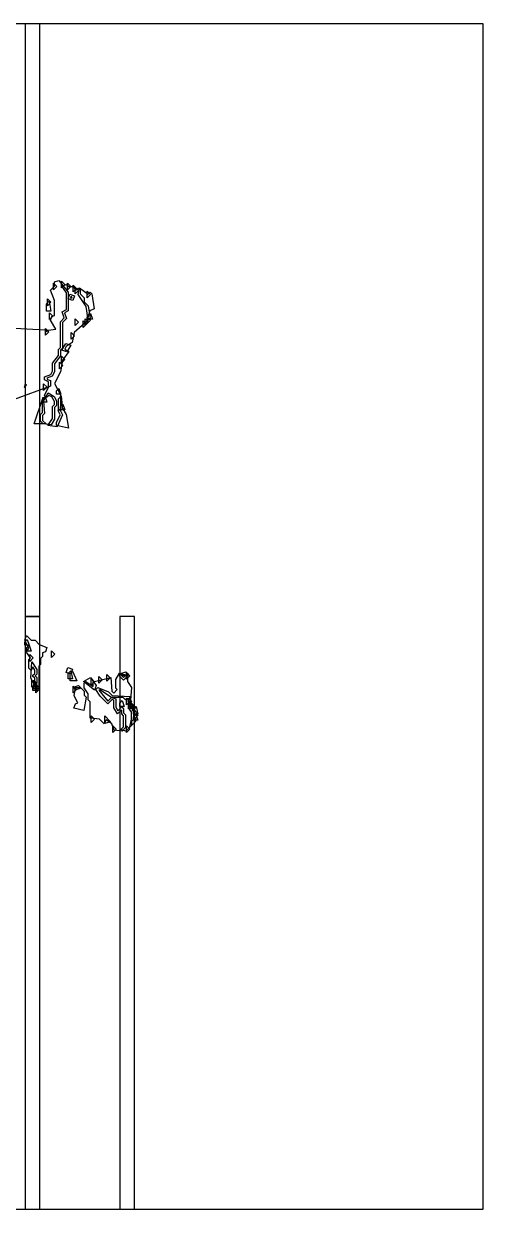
# Model space of a CAD drawing. Header units: millimetres. Extents: x 0 to 289, y 0 to 289.
# Drawn here: x 177.1 to 289.1, y 0 to 289.1 of the extents above; entities that cross this region are included whole.
import ezdxf

# ---------------------------------------------------------------- set-up
doc = ezdxf.new("R2010")
doc.units = ezdxf.units.MM
for name, color, linetype in [('CUT_OUTLINE', 5, 'Continuous'), ('CUT_SLOT', 1, 'Continuous'), ('ENG_D', 3, 'Continuous'), ('ENG_K', 2, 'Continuous'), ('ENG_L', 4, 'Continuous')]:
    doc.layers.add(name, color=color, linetype=linetype)

msp = doc.modelspace()

# ---------------------------------------------------------------- linework, layer by layer
at = {"layer": 'CUT_OUTLINE'}
msp.add_lwpolyline([(0, 0), (289.14, 0), (289.14, 289.14), (0, 289.14), (0, 0)], close=True, dxfattribs=at)
at = {"layer": 'CUT_SLOT'}
for points in [[(177.43, 144.57), (180.99, 144.57), (180.99, 289.14), (177.43, 289.14), (177.43, 144.57)], [(177.43, 0), (180.99, 0), (180.99, 144.57), (177.43, 144.57), (177.43, 0)], [(200.52, 0), (204.09, 0), (204.09, 144.57), (200.52, 144.57), (200.52, 0)]]:
    msp.add_lwpolyline(points, close=True, dxfattribs=at)
at = {"layer": 'ENG_D'}
for points in [[(186.36, 225.17), (187.52, 225.56), (188.04, 225.04), (189, 225.04), (189.87, 224.18), (190.35, 224.66), (190.83, 224.18), (190.83, 223.22), (191.79, 222.25), (191.79, 221.29), (192.74, 220.34), (193.26, 217.24), (189.36, 213.83), (188.88, 211.41), (187.4, 210.42), (187.06, 209.73), (188.06, 209.23), (186.48, 207.12), (186, 204.25), (184.59, 201.43), (186.01, 198.6), (186.01, 194.74), (186.52, 193.73), (185.19, 190.81), (182.95, 191.13), (184.08, 192.83), (184.08, 195.75), (184.57, 196.23), (184.57, 197.03), (183.91, 198.12), (183.17, 198.49), (182.64, 197.96), (182.1, 198.49), (183.12, 200.52), (183.12, 201.76), (182.16, 202.25), (182.16, 203.05), (183.67, 203.56), (184.08, 204.38), (184.08, 206.33), (185.53, 208.26), (185.53, 209.72), (186.01, 210.21), (186.01, 216.47), (186.94, 217.4), (186.44, 218.9), (187.46, 219.41), (187.46, 223.53), (186.36, 225.17)], [(184.32, 224.22), (184.32, 225.87), (185.15, 225.04), (184.32, 224.22)], [(186.25, 224.7), (186.25, 226.35), (187.07, 225.53), (186.25, 224.7)], [(192.52, 223.94), (193.34, 223.12), (192.52, 222.29), (192.52, 223.94)], [(183.7, 221.19), (182.88, 220.37), (182.88, 222.01), (183.7, 221.19)], [(188.57, 222.22), (188.84, 222.31), (188.75, 222.57), (188.48, 222.48), (188.57, 222.22)], [(182.4, 213.14), (182.4, 214.78), (183.22, 213.96), (182.4, 213.14)], [(182.74, 200.47), (181.92, 199.65), (181.92, 201.29), (182.74, 200.47)], [(182.5, 191.55), (179.65, 191.55), (181.81, 198.02), (182.17, 194.11), (181.67, 193.62), (181.67, 192.38), (182.5, 191.55)], [(182.26, 198.26), (182.73, 196.85), (181.67, 196.85), (181.67, 197.68), (182.26, 198.26)], [(187.07, 194.93), (186.01, 194.93), (186.01, 195.75), (186.6, 196.34), (187.07, 194.93)], [(178.39, 137.58), (177.34, 137.58), (177.34, 138.4), (177.92, 138.99), (178.39, 137.58)], [(178.88, 136.14), (177.82, 136.14), (177.82, 136.96), (178.41, 137.55), (178.88, 136.14)], [(178.54, 133.63), (178.54, 135.27), (179.36, 134.45), (178.54, 133.63)], [(179.36, 128.42), (178.78, 129.58), (179.08, 133.53), (180.23, 131.62), (180.23, 130.49), (179.85, 130.11), (180.23, 129.73), (180.23, 128.42), (179.36, 128.42)], [(187.94, 130.69), (188.57, 131.32), (188.96, 129.39), (187.94, 129.39), (187.94, 130.69)], [(197.34, 128.81), (197.34, 130.45), (198.16, 129.63), (197.34, 128.81)], [(201.43, 129.05), (200.37, 130.11), (200.87, 130.61), (202.64, 130.26), (201.43, 129.05)], [(179.51, 126.88), (179.51, 128.52), (180.33, 127.7), (179.51, 126.88)], [(179.99, 128.04), (180.81, 127.22), (179.99, 126.4), (179.99, 128.04)], [(189.97, 126.74), (189.14, 125.92), (189.14, 127.56), (189.97, 126.74)], [(189.18, 127.33), (190.41, 127.74), (191.04, 127.11), (189.8, 126.7), (189.18, 127.33)], [(194.32, 126.58), (191.61, 128.69), (193.31, 129.71), (194.71, 127.74), (194.32, 126.58)], [(203.84, 121.5), (203.84, 119.41), (203.36, 118.93), (203.36, 117.96), (201.98, 116.58), (200.74, 117), (201.43, 117.68), (201.43, 120.37), (200.95, 120.86), (200.95, 121.82), (199.94, 120.81), (199.02, 122.33), (199.02, 124.16), (198.61, 124.29), (197.58, 123.27), (195.7, 125.14), (194.62, 126.77), (195.11, 127.26), (197.71, 126.22), (198.65, 125.29), (203.02, 125.03), (202.43, 123.86), (203.84, 121.5)], [(195.41, 128.33), (195.41, 129.97), (196.23, 129.15), (195.41, 128.33)], [(202.64, 123.02), (202.64, 124.67), (203.46, 123.85), (202.64, 123.02)], [(203.94, 122.88), (203.12, 122.06), (203.12, 123.71), (203.94, 122.88)], [(203.6, 123.22), (204.42, 122.4), (203.6, 121.58), (203.6, 123.22)], [(203.84, 122.02), (204.47, 122.65), (204.86, 120.71), (203.84, 120.71), (203.84, 122.02)], [(196.85, 118.45), (196.85, 120.33), (198.26, 118.92), (196.85, 118.45)], [(204.9, 119.27), (203.84, 119.27), (203.84, 120.09), (204.43, 120.68), (204.9, 119.27)], [(198.78, 117.92), (199.6, 117.1), (198.78, 116.28), (198.78, 117.92)]]:
    msp.add_lwpolyline(points, close=True, dxfattribs=at)
at = {"layer": 'ENG_K'}
for points in [[(187.7, 225.87), (188.52, 225.04), (187.7, 224.22), (187.7, 225.87)], [(189.14, 223.74), (189.14, 225.39), (189.97, 224.56), (189.14, 223.74)], [(190.45, 224.08), (189.63, 223.26), (189.63, 224.9), (190.45, 224.08)], [(183.29, 221.46), (183.64, 219.02), (182.64, 219.02), (182.64, 220.81), (183.29, 221.46)], [(192.86, 216.37), (192.03, 215.55), (192.03, 217.19), (192.86, 216.37)], [(192.52, 217.68), (193.34, 216.85), (192.52, 216.03), (192.52, 217.68)], [(191.55, 215.07), (191.55, 216.71), (192.38, 215.89), (191.55, 215.07)], [(186.37, 209.49), (187.35, 211.12), (188.54, 210.72), (187.56, 209.09), (186.37, 209.49)], [(189.48, 213), (188.66, 212.17), (188.66, 213.82), (189.48, 213)], [(185.77, 206.59), (186.59, 205.77), (185.77, 204.95), (185.77, 206.59)], [(186.25, 208.04), (187.07, 207.21), (186.25, 206.39), (186.25, 208.04)], [(186.1, 198.78), (185.05, 198.78), (185.05, 199.6), (185.63, 200.19), (186.1, 198.78)], [(186.2, 198.35), (186.52, 194.93), (185.53, 194.93), (185.53, 197.68), (186.2, 198.35)], [(184.67, 135.41), (183.84, 134.59), (183.84, 136.23), (184.67, 135.41)], [(187.39, 130.92), (187.79, 132.1), (188.97, 131.71), (188.57, 130.53), (187.39, 130.92)], [(188.42, 128.91), (188.42, 130.69), (188.98, 131.26), (189.99, 128.91), (188.42, 128.91)], [(201.98, 131.11), (202.6, 130.49), (201.37, 130.08), (200.74, 130.7), (201.98, 131.11)], [(179.51, 127.36), (179.51, 129.01), (180.33, 128.18), (179.51, 127.36)], [(179.99, 127.56), (180.81, 126.74), (179.99, 125.92), (179.99, 127.56)], [(202.15, 123.02), (202.15, 124.67), (202.98, 123.85), (202.15, 123.02)], [(203.46, 122.88), (202.64, 122.06), (202.64, 123.71), (203.46, 122.88)], [(202.97, 117.57), (203.36, 119.53), (203.36, 121.34), (202.84, 121.85), (203.3, 123.24), (204.86, 120.43), (204.32, 119.89), (204.32, 118.93), (202.97, 117.57)], [(193.48, 120.33), (194.3, 119.51), (193.48, 118.69), (193.48, 120.33)], [(202.98, 117.1), (202.15, 116.28), (202.15, 117.92), (202.98, 117.1)]]:
    msp.add_lwpolyline(points, close=True, dxfattribs=at)
at = {"layer": 'ENG_L'}
msp.add_lwpolyline([(173.37, 214.93), (182.26, 214.44), (182.64, 214.06), (183.01, 214.43), (184.89, 214.64), (183.58, 216.82), (183.89, 217.77), (184.57, 217.99), (184.57, 221.63), (183.56, 224.14), (184.57, 225.14), (184.57, 226.18), (185.61, 226.53), (187.94, 223.69), (187.94, 219.11), (187.03, 218.66), (187.49, 217.27), (186.49, 216.27), (186.49, 210.01), (186.01, 209.52), (186.01, 208.1), (184.57, 206.17), (184.57, 204.27), (184.01, 203.16), (182.7, 202.73), (182.83, 202.35), (182.83, 202.35), (183.6, 202.09), (183.6, 200.78), (174.7, 197.48)], dxfattribs=at)
for points in [[(189.45, 222.79), (189.05, 221.61), (187.87, 222), (188.27, 223.18), (189.45, 222.79)], [(190.33, 223.07), (190.67, 224.74), (192.74, 223.19), (193.24, 223.7), (193.71, 223.23), (194.23, 219.61), (193.2, 219.09), (192.66, 217.49), (192.29, 220.14), (190.33, 223.07)], [(183.36, 216.99), (183.36, 218.64), (184.18, 217.82), (183.36, 216.99)], [(190.45, 216.37), (189.63, 215.55), (189.63, 217.19), (190.45, 216.37)], [(192.76, 217.92), (193.34, 218.5), (193.81, 217.09), (192.76, 217.09), (192.76, 217.92)], [(177.17, 200.4), (177.72, 200.95), (177.44, 201.23), (177.17, 200.4)], [(181.67, 194.3), (181.67, 196.68), (183.03, 199.12), (184.51, 198.23), (185.05, 197.15), (185.05, 196.03), (184.57, 195.55), (184.57, 192.69), (183.73, 191.29), (181.8, 191.57), (181.19, 192.18), (181.19, 193.82), (181.67, 194.3)], [(187.99, 190.53), (185.05, 191.11), (185.05, 191.85), (185.98, 193.72), (185.43, 194.83), (186.6, 195.22), (187.45, 193.81), (187.99, 190.53)], [(178.71, 134.48), (177.78, 135.88), (178.27, 136.86), (177.32, 138.77), (177.71, 139.95), (178.88, 138.79), (179.85, 138.79), (180.85, 137.78), (182.7, 136.99), (182.35, 135.94), (181.67, 135.72), (181.67, 134.83), (181.19, 134.35), (181.19, 132.9), (180.71, 132.42), (180.71, 127.46), (179.75, 127.46), (179.75, 129.53), (179.16, 130.11), (179.75, 130.69), (179.75, 131.49), (179.28, 132.26), (178.85, 131.39), (178.3, 131.94), (178.3, 134.07), (178.71, 134.48)], [(198.58, 124.81), (199.5, 124.5), (199.5, 122.47), (200.03, 121.59), (200.95, 122.5), (201.43, 122.02), (201.43, 121.06), (201.91, 120.57), (201.91, 117.48), (201.04, 116.6), (199.08, 116.88), (198.58, 118.4), (197.18, 119.39), (196.68, 118.38), (195.54, 119.52), (193.24, 119.78), (193.24, 123.75), (192.76, 124.23), (192.76, 125.7), (191.79, 127.15), (191.79, 128.28), (192.25, 128.74), (193.96, 127.46), (193.96, 128.61), (198.28, 129.69), (198.53, 126.36), (199.02, 125.87), (199.89, 126.74), (199.5, 127.12), (199.5, 129.21), (200.42, 130.74), (201.43, 129.73), (201.91, 130.21), (202.4, 129.73), (202.4, 128.74), (203.37, 127.28), (203.05, 123.2), (202.33, 124.64), (201.91, 124.23), (201.33, 124.81), (198.58, 124.81)], [(202.15, 129.29), (202.15, 130.93), (202.98, 130.11), (202.15, 129.29)], [(179.02, 129.01), (179.85, 128.18), (179.02, 127.36), (179.02, 129.01)], [(179.26, 126.5), (179.26, 127.32), (179.85, 127.91), (180.32, 126.5), (179.26, 126.5)], [(191.79, 126.36), (191.79, 125.39), (192.29, 124.89), (191.75, 121.62), (189.31, 122.23), (189.68, 123.31), (190.25, 123.51), (189.38, 125.25), (189.66, 127.22), (190.93, 127.22), (191.79, 126.36)], [(193.48, 127.84), (193.48, 129.49), (194.3, 128.67), (193.48, 127.84)], [(195.61, 126.71), (195.34, 126.62), (197.59, 123.96), (198.45, 124.82), (195.61, 126.71)], [(201.53, 122.64), (200.47, 122.64), (200.47, 123.46), (201.06, 124.05), (201.53, 122.64)], [(202.64, 124.19), (203.46, 123.36), (202.64, 122.54), (202.64, 124.19)]]:
    msp.add_lwpolyline(points, close=True, dxfattribs=at)

doc.saveas('drawing.dxf')
